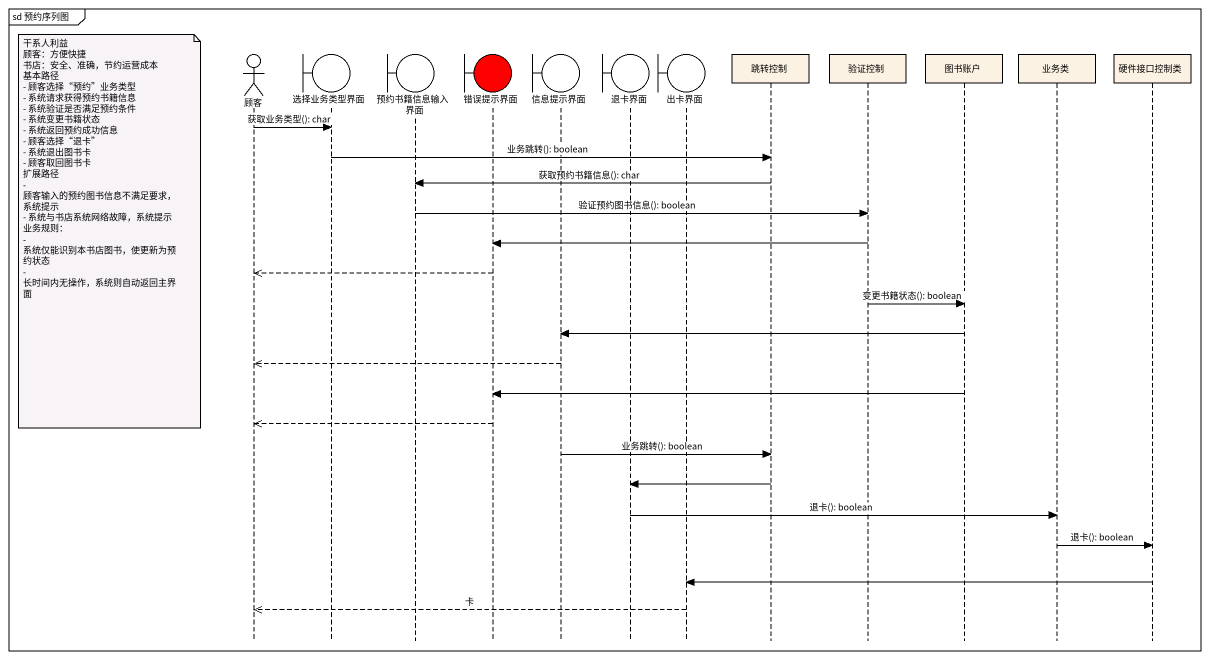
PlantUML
@startuml
mainframe sd 预约序列图
hide footbox
actor 顾客
boundary 选择业务类型界面
boundary 预约书籍信息输入界面
boundary 错误提示界面 #FF0000
boundary 信息提示界面
boundary 退卡界面
boundary 出卡界面
participant 跳转控制
participant 验证控制
participant 图书账户
participant 业务类
participant 硬件接口控制类

顾客 -> 选择业务类型界面 : 获取业务类型(): char
选择业务类型界面 -> 跳转控制 : 业务跳转(): boolean
跳转控制 -> 预约书籍信息输入界面 : 获取预约书籍信息(): char
预约书籍信息输入界面 -> 验证控制 : 验证预约图书信息(): boolean
note left of 顾客
  干系人利益
  顾客：方便快捷
  书店：安全、准确，节约运营成本
  基本路径
  - 顾客选择“预约”业务类型
  - 系统请求获得预约书籍信息
  - 系统验证是否满足预约条件
  - 系统变更书籍状态
  - 系统返回预约成功信息
  - 顾客选择“退卡”
  - 系统退出图书卡
  - 顾客取回图书卡
  扩展路径
  - 顾客输入的预约图书信息不满足要求，系统提示
  - 系统与书店系统网络故障，系统提示
  业务规则：
  - 系统仅能识别本书店图书，使更新为预约状态
  - 长时间内无操作，系统则自动返回主界面
end note
验证控制 -> 错误提示界面
错误提示界面 -->> 顾客
验证控制 -> 图书账户 : 变更书籍状态(): boolean
图书账户 -> 信息提示界面
信息提示界面 -->> 顾客
图书账户 -> 错误提示界面
错误提示界面 -->> 顾客
信息提示界面 -> 跳转控制 : 业务跳转(): boolean
跳转控制 -> 退卡界面
退卡界面 -> 业务类 : 退卡(): boolean
业务类 -> 硬件接口控制类 : 退卡(): boolean
硬件接口控制类 -> 出卡界面
出卡界面 -->> 顾客 : 卡
@enduml
